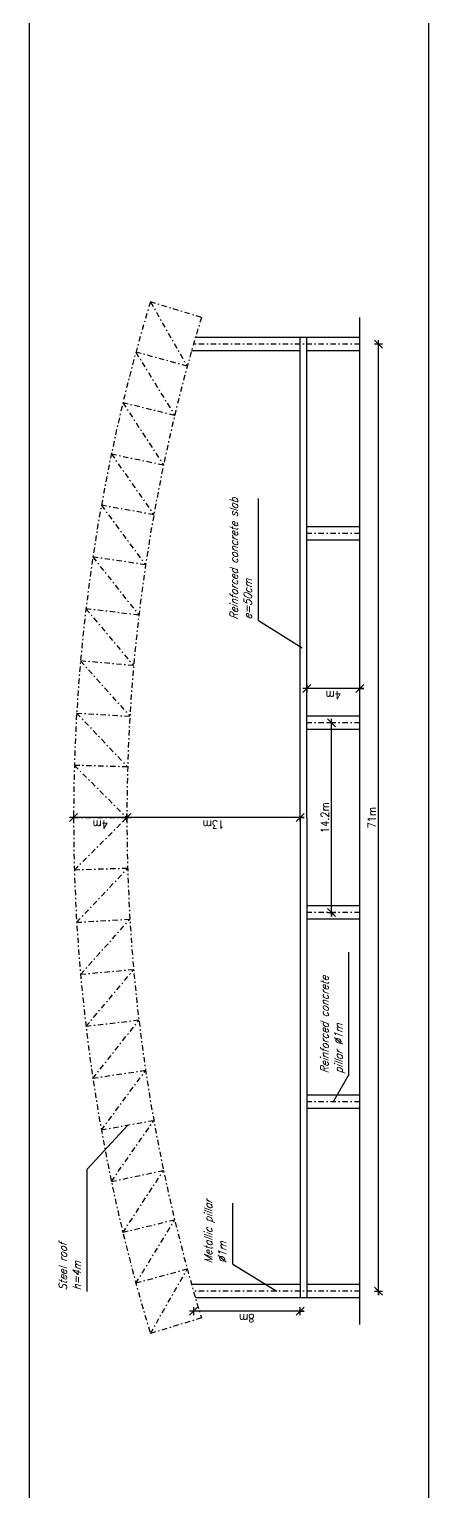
# Model space of a CAD drawing. Header units: millimetres. Extents: x -1 to 12300, y -1929 to 2470.
# Drawn here: x 8237.6 to 8267.6, y -1788.6 to -1679 of the extents above; entities that cross this region are included whole.
import ezdxf

# ---------------------------------------------------------------- set-up
doc = ezdxf.new("R2010")
doc.units = ezdxf.units.MM
doc.linetypes.add('DASHDOTBERNUZ', pattern=[0.8, 0.4, -0.2, 0, -0.2])
doc.layers.get('0').update_dxf_attribs({"color": 250})
for name, color, linetype in [('01C', 250, 'Continuous'), ('01cotes', 200, 'Continuous'), ('01E', 250, 'DASHDOTBERNUZ'), ('01TXT', 250, 'Continuous'), ('05C', 1, 'Continuous')]:
    doc.layers.add(name, color=color, linetype=linetype)
doc.layers.add('viewport', color=241, linetype='Continuous', plot=False)
doc.styles.add('_FERROS', font='romans.shx', dxfattribs={"width": 0.9})
doc.styles.add('_PEGATINES', font='romans.shx', dxfattribs={"width": 0.9, "oblique": 20})
doc.dimstyles.new('_100PS300', dxfattribs={"dimtxt": 0.6, "dimasz": 0.6, "dimexe": 0.18, "dimexo": 0.0625, "dimgap": 0.21, "dimtad": 1, "dimrnd": 0.05, "dimzin": 12, "dimdsep": 46, "dimtxsty": '_FERROS', "dimblk": 'OBLIQUE', "dimcen": 0.09, "dimdle": 0.3, "dimse1": 1, "dimse2": 1, "dimclrt": 7, "dimadec": 0, "dimazin": 0, "dimtfac": 1, "dimtix": 1, "dimtmove": 2, "dimatfit": 3, "dimldrblk": 'OBLIQUE', "dimfxl": 1, "dimtvp": 0.882353, "dimtolj": 1, "dimtzin": 0, "dimarcsym": 0})

# ---------------------------------------------------------------- blocks, each defined once
blk = doc.blocks.new('_Oblique')
for p, q in [((0, -0.5), (0, 0.5)), ((0, 0), (0.5, 0))]:
    blk.add_line(p, q)
at = {"layer": '01C', "color": 7, "linetype": 'ByBlock', "lineweight": -2}
blk.add_line((-0.5, -0.5), (0.5, 0.5), dxfattribs=at)
blk = doc.blocks.new('*D151')
at = {"layer": '01cotes', "color": 0, "lineweight": -2, "transparency": 16777216}
blk.add_line((8263.82, -1773.88), (8263.82, -1702.28), dxfattribs=at)
at = {"layer": 'DEFPOINTS', "color": 0, "transparency": 16777216}
for p in [(8263.82, -1702.58), (8263.82, -1702.58), (8263.82, -1773.58)]:
    blk.add_point(p, dxfattribs=at)
at = {"layer": '01cotes', "color": 0, "lineweight": -2, "transparency": 16777216, "xscale": 0.6, "yscale": 0.6, "zscale": 0.6}
for p, rotation in [((8263.82, -1702.58), 90), ((8263.82, -1773.58), 270)]:
    blk.add_blockref('_Oblique', p, dxfattribs=dict(at, rotation=rotation))
at = {"layer": '01cotes', "color": 7, "transparency": 16777216, "insert": (8263.31, -1738.08), "char_height": 0.6, "attachment_point": 5, "rotation": 90, "style": '_FERROS'}
blk.add_mtext('\\A1;71m', dxfattribs=at)
blk = doc.blocks.new('*D153')
at = {"layer": '01cotes', "color": 0, "lineweight": -2, "transparency": 16777216}
blk.add_line((8245.22, -1738.08), (8240.62, -1738.08), dxfattribs=at)
at = {"layer": 'DEFPOINTS', "color": 0, "transparency": 16777216}
for p in [(8240.92, -1738.08), (8240.92, -1738.08), (8244.92, -1738.08)]:
    blk.add_point(p, dxfattribs=at)
at = {"layer": '01cotes', "color": 0, "lineweight": -2, "transparency": 16777216, "xscale": 0.6, "yscale": 0.6, "zscale": 0.6, "rotation": 180}
blk.add_blockref('_Oblique', (8240.92, -1738.08), dxfattribs=at)
at = {"layer": '01cotes', "color": 0, "lineweight": -2, "transparency": 16777216, "xscale": 0.6, "yscale": 0.6, "zscale": 0.6}
blk.add_blockref('_Oblique', (8244.92, -1738.08), dxfattribs=at)
at = {"layer": '01cotes', "color": 7, "transparency": 16777216, "insert": (8242.92, -1738.59), "char_height": 0.6, "attachment_point": 5, "rotation": 180, "style": '_FERROS'}
blk.add_mtext('\\A1;4m', dxfattribs=at)
blk = doc.blocks.new('*D156')
at = {"layer": '01cotes', "color": 0, "lineweight": -2, "transparency": 16777216}
blk.add_line((8258.22, -1775.08), (8249.62, -1775.08), dxfattribs=at)
at = {"layer": 'DEFPOINTS', "color": 0, "transparency": 16777216}
for p in [(8249.92, -1775.08), (8249.92, -1775.08), (8257.92, -1775.08)]:
    blk.add_point(p, dxfattribs=at)
at = {"layer": '01cotes', "color": 0, "lineweight": -2, "transparency": 16777216, "xscale": 0.6, "yscale": 0.6, "zscale": 0.6, "rotation": 180}
blk.add_blockref('_Oblique', (8249.92, -1775.08), dxfattribs=at)
at = {"layer": '01cotes', "color": 0, "lineweight": -2, "transparency": 16777216, "xscale": 0.6, "yscale": 0.6, "zscale": 0.6}
blk.add_blockref('_Oblique', (8257.92, -1775.08), dxfattribs=at)
at = {"layer": '01cotes', "color": 7, "transparency": 16777216, "insert": (8253.92, -1775.59), "char_height": 0.6, "attachment_point": 5, "rotation": 180, "style": '_FERROS'}
blk.add_mtext('\\A1;8m', dxfattribs=at)
blk = doc.blocks.new('*D157')
at = {"layer": '01cotes', "color": 0, "lineweight": -2, "transparency": 16777216}
blk.add_line((8260.29, -1745.48), (8260.29, -1730.68), dxfattribs=at)
at = {"layer": 'DEFPOINTS', "color": 0, "transparency": 16777216}
for p in [(8260.29, -1730.98), (8260.29, -1730.98), (8260.29, -1745.18)]:
    blk.add_point(p, dxfattribs=at)
at = {"layer": '01cotes', "color": 0, "lineweight": -2, "transparency": 16777216, "xscale": 0.6, "yscale": 0.6, "zscale": 0.6}
for p, rotation in [((8260.29, -1730.98), 90), ((8260.29, -1745.18), 270)]:
    blk.add_blockref('_Oblique', p, dxfattribs=dict(at, rotation=rotation))
at = {"layer": '01cotes', "color": 7, "transparency": 16777216, "insert": (8259.78, -1738.08), "char_height": 0.6, "attachment_point": 5, "rotation": 90, "style": '_FERROS'}
blk.add_mtext('\\A1;14.2m', dxfattribs=at)
blk = doc.blocks.new('*D158')
at = {"layer": '01cotes', "color": 0, "lineweight": -2, "transparency": 16777216}
blk.add_line((8262.72, -1728.4), (8258.12, -1728.4), dxfattribs=at)
at = {"layer": 'DEFPOINTS', "color": 0, "transparency": 16777216}
for p in [(8258.42, -1728.4), (8258.42, -1728.4), (8262.42, -1728.4)]:
    blk.add_point(p, dxfattribs=at)
at = {"layer": '01cotes', "color": 0, "lineweight": -2, "transparency": 16777216, "xscale": 0.6, "yscale": 0.6, "zscale": 0.6, "rotation": 180}
blk.add_blockref('_Oblique', (8258.42, -1728.4), dxfattribs=at)
at = {"layer": '01cotes', "color": 0, "lineweight": -2, "transparency": 16777216, "xscale": 0.6, "yscale": 0.6, "zscale": 0.6}
blk.add_blockref('_Oblique', (8262.42, -1728.4), dxfattribs=at)
at = {"layer": '01cotes', "color": 7, "transparency": 16777216, "insert": (8260.42, -1728.91), "char_height": 0.6, "attachment_point": 5, "rotation": 180, "style": '_FERROS'}
blk.add_mtext('\\A1;4m', dxfattribs=at)
blk = doc.blocks.new('*D159')
at = {"layer": '01cotes', "color": 0, "lineweight": -2, "transparency": 16777216}
blk.add_line((8258.22, -1738.08), (8244.62, -1738.08), dxfattribs=at)
at = {"layer": 'DEFPOINTS', "color": 0, "transparency": 16777216}
for p in [(8244.92, -1738.08), (8244.92, -1738.08), (8257.92, -1738.08)]:
    blk.add_point(p, dxfattribs=at)
at = {"layer": '01cotes', "color": 0, "lineweight": -2, "transparency": 16777216, "xscale": 0.6, "yscale": 0.6, "zscale": 0.6, "rotation": 180}
blk.add_blockref('_Oblique', (8244.92, -1738.08), dxfattribs=at)
at = {"layer": '01cotes', "color": 0, "lineweight": -2, "transparency": 16777216, "xscale": 0.6, "yscale": 0.6, "zscale": 0.6}
blk.add_blockref('_Oblique', (8257.92, -1738.08), dxfattribs=at)
at = {"layer": '01cotes', "color": 7, "transparency": 16777216, "insert": (8251.42, -1738.59), "char_height": 0.6, "attachment_point": 5, "rotation": 180, "style": '_FERROS'}
blk.add_mtext('\\A1;13m', dxfattribs=at)

msp = doc.modelspace()

# ---------------------------------------------------------------- linework, layer by layer
at = {"layer": '01C'}
for p, q in [((8257.918, -1702.085), (8250.062, -1702.085)), ((8262.418, -1702.085), (8258.418, -1702.085)), ((8257.918, -1703.085), (8249.775, -1703.085)), ((8262.418, -1703.085), (8258.418, -1703.085)), ((8262.418, -1716.285), (8258.418, -1716.285)), ((8262.418, -1717.285), (8258.418, -1717.285)), ((8262.418, -1730.485), (8258.418, -1730.485)), ((8262.418, -1731.485), (8258.418, -1731.485)), ((8262.418, -1744.685), (8258.418, -1744.685)), ((8262.418, -1745.685), (8258.418, -1745.685)), ((8262.418, -1758.885), (8258.418, -1758.885)), ((8262.418, -1759.885), (8258.418, -1759.885)), ((8257.918, -1773.085), (8249.775, -1773.085)), ((8262.418, -1773.085), (8258.418, -1773.085)), ((8257.918, -1774.085), (8250.062, -1774.085)), ((8262.418, -1774.085), (8258.418, -1774.085))]:
    msp.add_line(p, q, dxfattribs=at)
at = {"layer": '01E'}
for p, q in [((8246.684, -1699.418), (8249.454, -1704.241)), ((8250.51, -1700.585), (8246.684, -1699.418)), ((8249.454, -1704.241), (8245.595, -1703.187)), ((8245.595, -1703.187), (8248.506, -1707.926)), ((8262.418, -1702.585), (8249.918, -1702.585)), ((8248.506, -1707.926), (8244.618, -1706.987)), ((8244.618, -1706.987), (8247.668, -1711.638)), ((8243.754, -1710.815), (8247.668, -1711.638)), ((8243.754, -1710.815), (8246.94, -1715.373)), ((8246.94, -1715.373), (8243.003, -1714.666)), ((8243.003, -1714.666), (8246.323, -1719.128)), ((8262.418, -1716.785), (8258.418, -1716.785)), ((8246.323, -1719.128), (8242.367, -1718.538)), ((8242.367, -1718.538), (8245.818, -1722.899)), ((8245.818, -1722.899), (8241.846, -1722.426)), ((8241.846, -1722.426), (8245.424, -1726.684)), ((8245.424, -1726.684), (8241.44, -1726.329)), ((8241.44, -1726.329), (8245.143, -1730.479)), ((8241.15, -1730.242), (8245.143, -1730.479)), ((8241.15, -1730.242), (8244.974, -1734.28)), ((8262.418, -1730.985), (8258.418, -1730.985)), ((8244.974, -1734.28), (8240.976, -1734.162)), ((8240.976, -1734.162), (8244.918, -1738.085)), ((8244.918, -1738.085), (8240.918, -1738.085)), ((8240.976, -1742.008), (8244.918, -1738.085)), ((8244.974, -1741.89), (8240.976, -1742.008)), ((8241.15, -1745.928), (8244.974, -1741.89)), ((8262.418, -1745.185), (8258.418, -1745.185)), ((8241.15, -1745.928), (8245.143, -1745.691)), ((8241.44, -1749.841), (8245.143, -1745.691)), ((8245.424, -1749.486), (8241.44, -1749.841)), ((8241.846, -1753.743), (8245.424, -1749.486)), ((8245.818, -1753.271), (8241.846, -1753.743)), ((8242.367, -1757.632), (8245.818, -1753.271)), ((8246.323, -1757.042), (8242.367, -1757.632)), ((8243.003, -1761.504), (8246.323, -1757.042)), ((8262.418, -1759.385), (8258.418, -1759.385)), ((8246.94, -1760.797), (8243.003, -1761.504)), ((8243.754, -1765.355), (8246.94, -1760.797)), ((8243.754, -1765.355), (8247.668, -1764.532)), ((8244.618, -1769.183), (8247.668, -1764.532)), ((8248.506, -1768.244), (8244.618, -1769.183)), ((8245.595, -1772.983), (8248.506, -1768.244)), ((8249.454, -1771.929), (8245.595, -1772.983)), ((8246.684, -1776.752), (8249.454, -1771.929)), ((8262.418, -1773.585), (8249.918, -1773.585)), ((8250.51, -1775.585), (8246.684, -1776.752))]:
    msp.add_line(p, q, dxfattribs=at)
for radius, start, end in [(132.525, 163.03593, 180), (128.525, 163.03593, 180), (132.525, 180, 196.96407), (128.525, 180, 196.96407)]:
    msp.add_arc((8373.443, -1738.085), radius, start, end, dxfattribs=at)
at = {"layer": '01TXT'}
for p, q in [((8254.793, -1723.309), (8254.793, -1714.149)), ((8254.793, -1723.309), (8258.091, -1725.341)), ((8261.594, -1757.326), (8261.594, -1748.166)), ((8261.594, -1757.326), (8260.418, -1759.385)), ((8241.946, -1764.438), (8244.972, -1761.151)), ((8241.946, -1773.598), (8241.946, -1764.438)), ((8252.87, -1771.553), (8252.87, -1766.973)), ((8252.87, -1771.553), (8256.168, -1773.585))]:
    msp.add_line(p, q, dxfattribs=at)
at = {"layer": '05C'}
for p, q in [((8262.418, -1776.085), (8262.418, -1700.585)), ((8258.418, -1702.085), (8257.918, -1702.085)), ((8257.918, -1738.085), (8257.918, -1702.085)), ((8258.418, -1738.085), (8258.418, -1702.085)), ((8257.918, -1738.085), (8257.918, -1774.085)), ((8258.418, -1738.085), (8258.418, -1774.085)), ((8258.418, -1774.085), (8257.918, -1774.085))]:
    msp.add_line(p, q, dxfattribs=at)
at = {"layer": 'viewport'}
msp.add_lwpolyline([(8267.587, -1846.888), (8267.587, -1626.888), (8237.587, -1626.888), (8237.587, -1846.888)], close=True, dxfattribs=at)

# ---------------------------------------------------------------- texts
at = {"layer": '01TXT', "style": '_PEGATINES', "oblique": 20, "width": 0.9}
for s, p in [('Reinforced concrete slab', (8253.252, -1723.24)), ('e=50cm', (8254.298, -1723.24)), ('Reinforced concrete', (8260.053, -1757.257)), ('pillar %%C1m', (8261.1, -1757.257)), ('Metallic pillar', (8251.329, -1771.483)), ('Steel roof', (8240.405, -1773.529)), ('%%C1m', (8252.375, -1771.483)), ('h=4m', (8241.451, -1773.529))]:
    msp.add_text(s, height=0.6, rotation=90, dxfattribs=at).set_placement(p)

# ---------------------------------------------------------------- dimensions: what is measured, and where the dimension line sits
at = {"layer": '01cotes'}
for base, p1, p2, angle, picture, middle in [((8263.824, -1702.585), (8263.824, -1773.585), (8263.824, -1702.585), 90, '*D151', (8263.314, -1738.085)), ((8258.418, -1728.4), (8262.418, -1728.4), (8258.418, -1728.4), 180, '*D158', (8260.418, -1728.91)), ((8260.291, -1730.985), (8260.291, -1745.185), (8260.291, -1730.985), 90, '*D157', (8259.781, -1738.085)), ((8240.918, -1738.085), (8244.918, -1738.085), (8240.918, -1738.085), 180, '*D153', (8242.918, -1738.595)), ((8244.918, -1738.085), (8257.918, -1738.085), (8244.918, -1738.085), 180, '*D159', (8251.418, -1738.595)), ((8249.918, -1775.083), (8257.918, -1775.083), (8249.918, -1775.083), 180, '*D156', (8253.918, -1775.593))]:
    dim = msp.add_linear_dim(base=base, p1=p1, p2=p2, angle=angle, dimstyle='_100PS300', override={"dimpost": 'm'}, dxfattribs=at)
    dim.commit()
    dim.dimension.update_dxf_attribs({"geometry": picture, "text_midpoint": middle})

doc.saveas('drawing.dxf')
